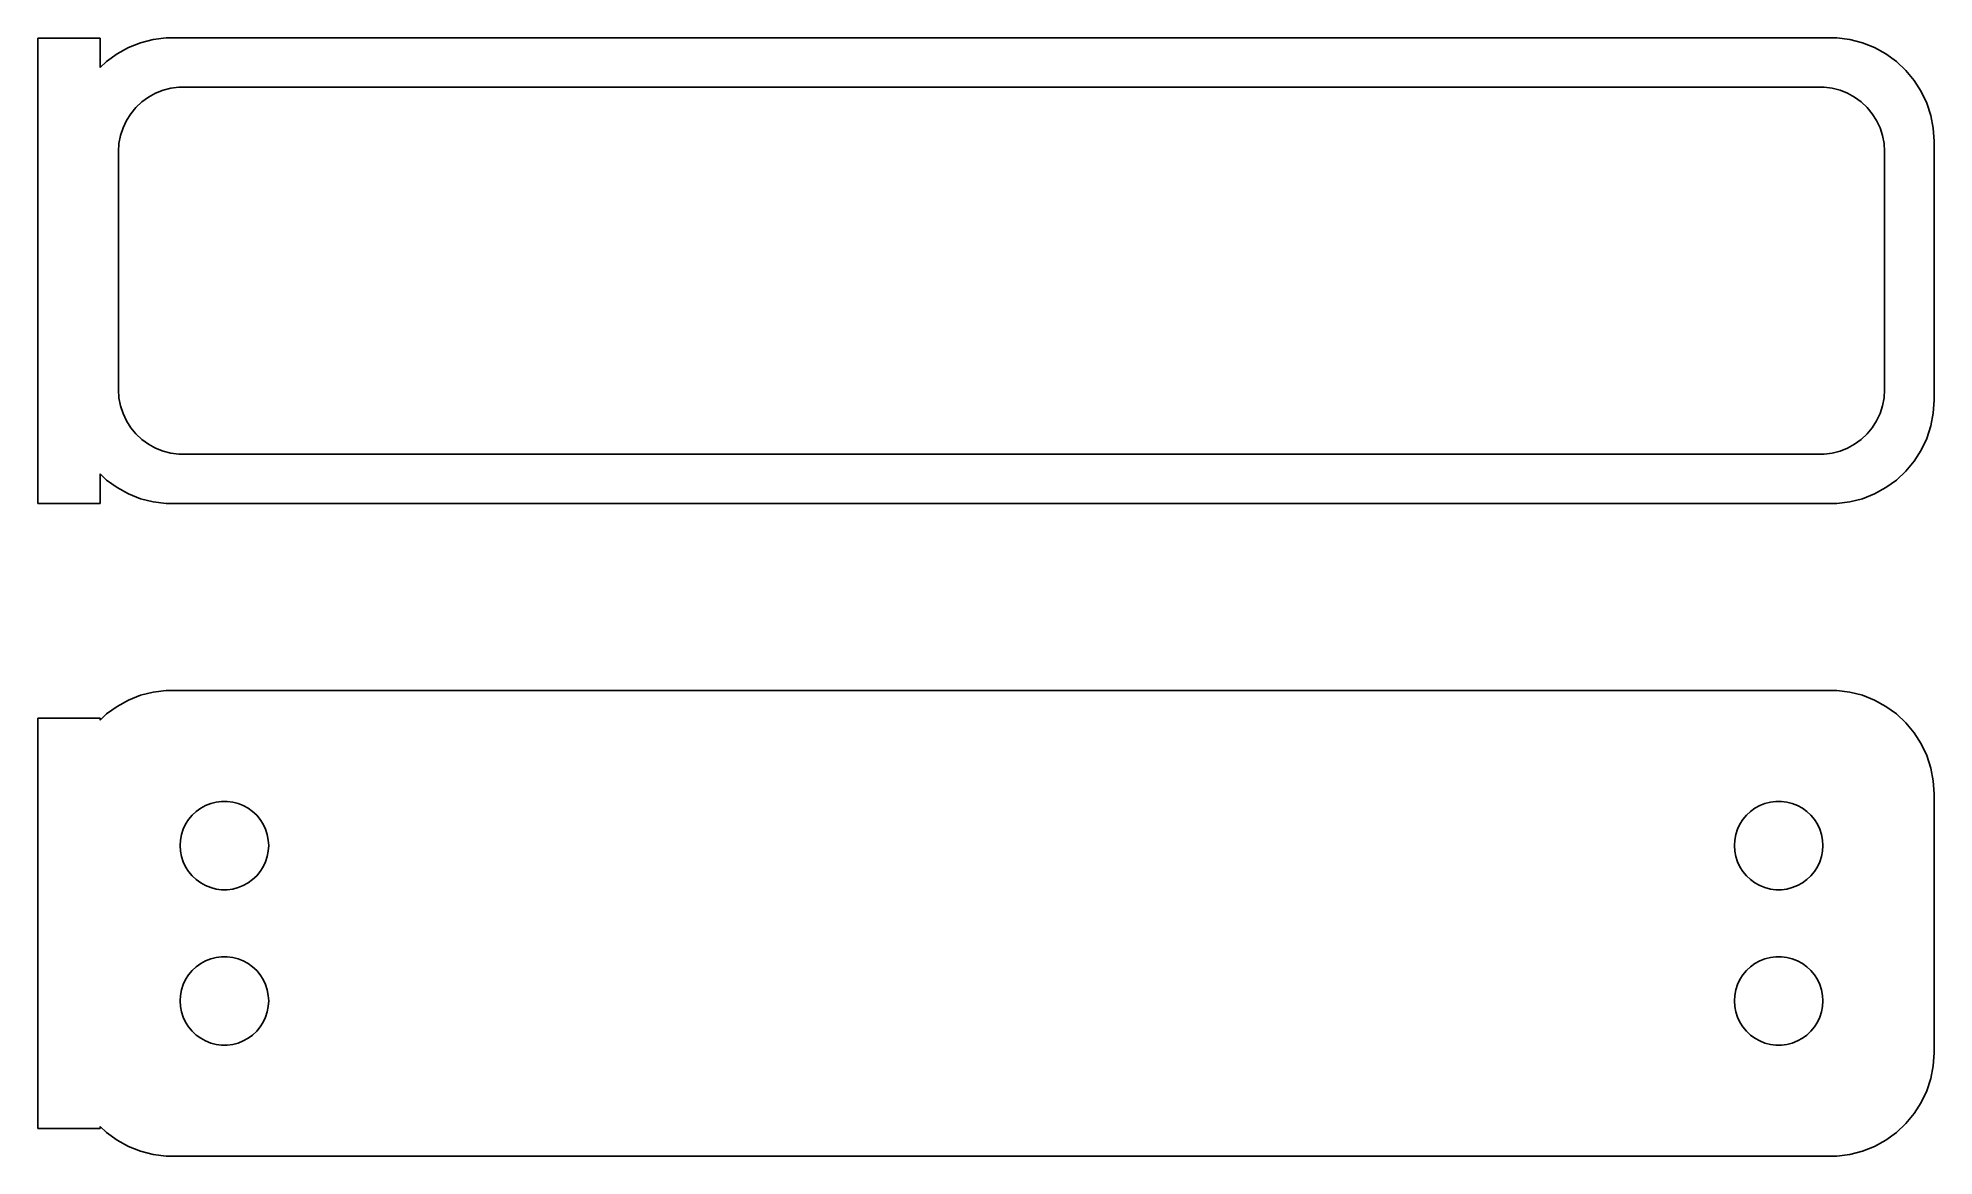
# Model space of a CAD drawing. Header units: metres. Extents: x -46.5 to 45, y 51.8 to 105.7.
import ezdxf

# ---------------------------------------------------------------- set-up
doc = ezdxf.new("R2010")
doc.units = ezdxf.units.M

msp = doc.modelspace()

# ---------------------------------------------------------------- linework, layer by layer
for p, q in [((-43.5, 105.729), (-46.5, 105.729)), ((-46.5, 105.729), (-46.5, 83.2707)), ((-43.5, 104.309), (-43.5, 105.729)), ((-42.1289, 105.274), (-42.6791, 104.972)), ((-41.5451, 105.505), (-42.1289, 105.274)), ((-40.9369, 105.661), (-41.5451, 105.505)), ((-40.3139, 105.74), (-40.9369, 105.661)), ((40.3139, 105.74), (-40.3139, 105.74)), ((40.9369, 105.661), (40.3139, 105.74)), ((41.5451, 105.505), (40.9369, 105.661)), ((42.1289, 105.274), (41.5451, 105.505)), ((42.6791, 104.972), (42.1289, 105.274)), ((-43.1871, 104.603), (-43.5, 104.309)), ((-42.6791, 104.972), (-43.1871, 104.603)), ((43.1871, 104.603), (42.6791, 104.972)), ((43.6448, 104.173), (43.1871, 104.603)), ((44.0451, 103.689), (43.6448, 104.173)), ((44.3815, 103.159), (44.0451, 103.689)), ((-41.7692, 102.381), (-41.4842, 102.649)), ((-41.4842, 102.649), (-41.168, 102.878)), ((-41.168, 102.878), (-40.8254, 103.067)), ((-40.8254, 103.067), (-40.4619, 103.211)), ((-40.4619, 103.211), (-40.0833, 103.308)), ((-40.0833, 103.308), (-39.6954, 103.357)), ((-39.6954, 103.357), (39.6954, 103.357)), ((39.6954, 103.357), (40.0833, 103.308)), ((40.0833, 103.308), (40.4619, 103.211)), ((40.4619, 103.211), (40.8254, 103.067)), ((40.8254, 103.067), (41.168, 102.878)), ((41.168, 102.878), (41.4842, 102.649)), ((41.4842, 102.649), (41.7692, 102.381)), ((44.6489, 102.591), (44.3815, 103.159)), ((44.8429, 101.993), (44.6489, 102.591)), ((-42.3943, 101.396), (-42.2279, 101.75)), ((-42.2279, 101.75), (-42.0184, 102.08)), ((-42.0184, 102.08), (-41.7692, 102.381)), ((41.7692, 102.381), (42.0184, 102.08)), ((42.0184, 102.08), (42.2279, 101.75)), ((42.2279, 101.75), (42.3943, 101.396)), ((44.9606, 101.377), (44.8429, 101.993)), ((-42.5884, 100.64), (-42.5151, 101.024)), ((-42.5151, 101.024), (-42.3943, 101.396)), ((42.3943, 101.396), (42.5151, 101.024)), ((42.5151, 101.024), (42.5884, 100.64)), ((45, 100.75), (44.9606, 101.377)), ((45, 88.25), (45, 100.75)), ((-42.6129, 100.25), (-42.5884, 100.64)), ((-42.6129, 88.75), (-42.6129, 100.25)), ((42.5884, 100.64), (42.6129, 100.25)), ((42.6129, 100.25), (42.6129, 88.75)), ((-42.5884, 88.3598), (-42.6129, 88.75)), ((-42.5151, 87.9759), (-42.5884, 88.3598)), ((-42.3943, 87.6041), (-42.5151, 87.9759)), ((42.5151, 87.9759), (42.3943, 87.6041)), ((42.5884, 88.3598), (42.5151, 87.9759)), ((42.6129, 88.75), (42.5884, 88.3598)), ((44.9606, 87.6233), (45, 88.25)), ((-42.2279, 87.2504), (-42.3943, 87.6041)), ((-42.0184, 86.9203), (-42.2279, 87.2504)), ((42.2279, 87.2504), (42.0184, 86.9203)), ((42.3943, 87.6041), (42.2279, 87.2504)), ((44.6489, 86.4094), (44.8429, 87.0066)), ((44.8429, 87.0066), (44.9606, 87.6233)), ((-41.7692, 86.6191), (-42.0184, 86.9203)), ((-41.4842, 86.3515), (-41.7692, 86.6191)), ((-41.168, 86.1217), (-41.4842, 86.3515)), ((-40.8254, 85.9333), (-41.168, 86.1217)), ((41.168, 86.1217), (40.8254, 85.9333)), ((41.4842, 86.3515), (41.168, 86.1217)), ((41.7692, 86.6191), (41.4842, 86.3515)), ((42.0184, 86.9203), (41.7692, 86.6191)), ((44.3815, 85.8412), (44.6489, 86.4094)), ((-40.4619, 85.7894), (-40.8254, 85.9333)), ((-40.0833, 85.6922), (-40.4619, 85.7894)), ((-39.6954, 85.6432), (-40.0833, 85.6922)), ((39.6954, 85.6432), (-39.6954, 85.6432)), ((40.0833, 85.6922), (39.6954, 85.6432)), ((40.4619, 85.7894), (40.0833, 85.6922)), ((40.8254, 85.9333), (40.4619, 85.7894)), ((43.6448, 84.8273), (44.0451, 85.3111)), ((44.0451, 85.3111), (44.3815, 85.8412)), ((-43.5, 83.2707), (-43.5, 84.6913)), ((-43.5, 84.6913), (-43.1871, 84.3974)), ((-43.1871, 84.3974), (-42.6791, 84.0284)), ((42.6791, 84.0284), (43.1871, 84.3974)), ((43.1871, 84.3974), (43.6448, 84.8273)), ((-46.5, 83.2707), (-43.5, 83.2707)), ((-42.6791, 84.0284), (-42.1289, 83.7259)), ((-42.1289, 83.7259), (-41.5451, 83.4947)), ((-41.5451, 83.4947), (-40.9369, 83.3386)), ((-40.9369, 83.3386), (-40.3139, 83.2599)), ((40.3139, 83.2599), (40.9369, 83.3386)), ((40.9369, 83.3386), (41.5451, 83.4947)), ((41.5451, 83.4947), (42.1289, 83.7259)), ((42.1289, 83.7259), (42.6791, 84.0284)), ((-40.3139, 83.2599), (40.3139, 83.2599)), ((-40.9369, 74.1614), (-41.5451, 74.0053)), ((-40.3139, 74.2401), (-40.9369, 74.1614)), ((40.3139, 74.2401), (-40.3139, 74.2401)), ((40.9369, 74.1614), (40.3139, 74.2401)), ((41.5451, 74.0053), (40.9369, 74.1614)), ((-42.6791, 73.4716), (-43.1871, 73.1026)), ((-42.1289, 73.7741), (-42.6791, 73.4716)), ((-41.5451, 74.0053), (-42.1289, 73.7741)), ((42.1289, 73.7741), (41.5451, 74.0053)), ((42.6791, 73.4716), (42.1289, 73.7741)), ((43.1871, 73.1026), (42.6791, 73.4716)), ((-43.5, 72.9026), (-46.5, 72.9026)), ((-46.5, 72.9026), (-46.5, 53.0974)), ((-43.1871, 73.1026), (-43.5, 72.8087)), ((-43.5, 72.8087), (-43.5, 72.9026)), ((43.6448, 72.6727), (43.1871, 73.1026)), ((44.0451, 72.1889), (43.6448, 72.6727)), ((44.3815, 71.6588), (44.0451, 72.1889)), ((44.6489, 71.0906), (44.3815, 71.6588)), ((44.8429, 70.4934), (44.6489, 71.0906)), ((44.9606, 69.8767), (44.8429, 70.4934)), ((45, 69.25), (44.9606, 69.8767)), ((-38.6441, 68.5529), (-38.4092, 68.6821)), ((-38.4092, 68.6821), (-38.1598, 68.7808)), ((-38.1598, 68.7808), (-37.9001, 68.8475)), ((-37.9001, 68.8475), (-37.6341, 68.8811)), ((-37.6341, 68.8811), (-37.3659, 68.8811)), ((-37.3659, 68.8811), (-37.0999, 68.8475)), ((-37.0999, 68.8475), (-36.8401, 68.7808)), ((-36.8401, 68.7808), (-36.5908, 68.6821)), ((-36.5908, 68.6821), (-36.3559, 68.5529)), ((36.3559, 68.5529), (36.5908, 68.6821)), ((36.5908, 68.6821), (36.8401, 68.7808)), ((36.8401, 68.7808), (37.0999, 68.8475)), ((37.0999, 68.8475), (37.3659, 68.8811)), ((37.3659, 68.8811), (37.6341, 68.8811)), ((37.6341, 68.8811), (37.9001, 68.8475)), ((37.9001, 68.8475), (38.1598, 68.7808)), ((38.1598, 68.7808), (38.4092, 68.6821)), ((38.4092, 68.6821), (38.6441, 68.5529)), ((45, 56.75), (45, 69.25)), ((-39.4853, 67.536), (-39.3712, 67.7787)), ((-39.3712, 67.7787), (-39.2275, 68.0051)), ((-39.2275, 68.0051), (-39.0565, 68.2117)), ((-39.0565, 68.2117), (-38.8611, 68.3953)), ((-38.8611, 68.3953), (-38.6441, 68.5529)), ((-36.3559, 68.5529), (-36.1389, 68.3953)), ((-36.1389, 68.3953), (-35.9434, 68.2117)), ((-35.9434, 68.2117), (-35.7725, 68.0051)), ((-35.7725, 68.0051), (-35.6288, 67.7787)), ((-35.6288, 67.7787), (-35.5146, 67.536)), ((35.5146, 67.536), (35.6288, 67.7787)), ((35.6288, 67.7787), (35.7725, 68.0051)), ((35.7725, 68.0051), (35.9434, 68.2117)), ((35.9434, 68.2117), (36.1389, 68.3953)), ((36.1389, 68.3953), (36.3559, 68.5529)), ((38.6441, 68.5529), (38.8611, 68.3953)), ((38.8611, 68.3953), (39.0565, 68.2117)), ((39.0565, 68.2117), (39.2275, 68.0051)), ((39.2275, 68.0051), (39.3712, 67.7787)), ((39.3712, 67.7787), (39.4853, 67.536)), ((-39.6353, 66.75), (-39.6185, 67.0176)), ((-39.6185, 67.0176), (-39.5682, 67.281)), ((-39.5682, 67.281), (-39.4853, 67.536)), ((-35.5146, 67.536), (-35.4318, 67.281)), ((-35.4318, 67.281), (-35.3815, 67.0176)), ((-35.3815, 67.0176), (-35.3647, 66.75)), ((35.3647, 66.75), (35.3815, 67.0176)), ((35.3815, 67.0176), (35.4318, 67.281)), ((35.4318, 67.281), (35.5146, 67.536)), ((39.4853, 67.536), (39.5682, 67.281)), ((39.5682, 67.281), (39.6185, 67.0176)), ((39.6185, 67.0176), (39.6353, 66.75)), ((-39.6185, 66.4824), (-39.6353, 66.75)), ((-39.5682, 66.219), (-39.6185, 66.4824)), ((-39.4853, 65.9639), (-39.5682, 66.219)), ((-39.3712, 65.7213), (-39.4853, 65.9639)), ((-35.5146, 65.9639), (-35.6288, 65.7213)), ((-35.4318, 66.219), (-35.5146, 65.9639)), ((-35.3815, 66.4824), (-35.4318, 66.219)), ((-35.3647, 66.75), (-35.3815, 66.4824)), ((35.3815, 66.4824), (35.3647, 66.75)), ((35.4318, 66.219), (35.3815, 66.4824)), ((35.5146, 65.9639), (35.4318, 66.219)), ((35.6288, 65.7213), (35.5146, 65.9639)), ((39.4853, 65.9639), (39.3712, 65.7213)), ((39.5682, 66.219), (39.4853, 65.9639)), ((39.6185, 66.4824), (39.5682, 66.219)), ((39.6353, 66.75), (39.6185, 66.4824)), ((-39.2275, 65.4949), (-39.3712, 65.7213)), ((-39.0565, 65.2883), (-39.2275, 65.4949)), ((-38.8611, 65.1047), (-39.0565, 65.2883)), ((-38.6441, 64.9471), (-38.8611, 65.1047)), ((-36.1389, 65.1047), (-36.3559, 64.9471)), ((-35.9434, 65.2883), (-36.1389, 65.1047)), ((-35.7725, 65.4949), (-35.9434, 65.2883)), ((-35.6288, 65.7213), (-35.7725, 65.4949)), ((35.7725, 65.4949), (35.6288, 65.7213)), ((35.9434, 65.2883), (35.7725, 65.4949)), ((36.1389, 65.1047), (35.9434, 65.2883)), ((36.3559, 64.9471), (36.1389, 65.1047)), ((38.8611, 65.1047), (38.6441, 64.9471)), ((39.0565, 65.2883), (38.8611, 65.1047)), ((39.2275, 65.4949), (39.0565, 65.2883)), ((39.3712, 65.7213), (39.2275, 65.4949)), ((-38.4092, 64.8179), (-38.6441, 64.9471)), ((-38.1598, 64.7192), (-38.4092, 64.8179)), ((-37.9001, 64.6525), (-38.1598, 64.7192)), ((-37.6341, 64.6189), (-37.9001, 64.6525)), ((-37.3659, 64.6189), (-37.6341, 64.6189)), ((-37.0999, 64.6525), (-37.3659, 64.6189)), ((-36.8401, 64.7192), (-37.0999, 64.6525)), ((-36.5908, 64.8179), (-36.8401, 64.7192)), ((-36.3559, 64.9471), (-36.5908, 64.8179)), ((36.5908, 64.8179), (36.3559, 64.9471)), ((36.8401, 64.7192), (36.5908, 64.8179)), ((37.0999, 64.6525), (36.8401, 64.7192)), ((37.3659, 64.6189), (37.0999, 64.6525)), ((37.6341, 64.6189), (37.3659, 64.6189)), ((37.9001, 64.6525), (37.6341, 64.6189)), ((38.1598, 64.7192), (37.9001, 64.6525)), ((38.4092, 64.8179), (38.1598, 64.7192)), ((38.6441, 64.9471), (38.4092, 64.8179)), ((-38.1598, 61.2808), (-37.9001, 61.3475)), ((-37.9001, 61.3475), (-37.6341, 61.3811)), ((-37.6341, 61.3811), (-37.3659, 61.3811)), ((-37.3659, 61.3811), (-37.0999, 61.3475)), ((-37.0999, 61.3475), (-36.8401, 61.2808)), ((36.8401, 61.2808), (37.0999, 61.3475)), ((37.0999, 61.3475), (37.3659, 61.3811)), ((37.3659, 61.3811), (37.6341, 61.3811)), ((37.6341, 61.3811), (37.9001, 61.3475)), ((37.9001, 61.3475), (38.1598, 61.2808)), ((-39.3712, 60.2787), (-39.2275, 60.5051)), ((-39.2275, 60.5051), (-39.0565, 60.7117)), ((-39.0565, 60.7117), (-38.8611, 60.8953)), ((-38.8611, 60.8953), (-38.6441, 61.0529)), ((-38.6441, 61.0529), (-38.4092, 61.1821)), ((-38.4092, 61.1821), (-38.1598, 61.2808)), ((-36.8401, 61.2808), (-36.5908, 61.1821)), ((-36.5908, 61.1821), (-36.3559, 61.0529)), ((-36.3559, 61.0529), (-36.1389, 60.8953)), ((-36.1389, 60.8953), (-35.9434, 60.7117)), ((-35.9434, 60.7117), (-35.7725, 60.5051)), ((-35.7725, 60.5051), (-35.6288, 60.2787)), ((35.6288, 60.2787), (35.7725, 60.5051)), ((35.7725, 60.5051), (35.9434, 60.7117)), ((35.9434, 60.7117), (36.1389, 60.8953)), ((36.1389, 60.8953), (36.3559, 61.0529)), ((36.3559, 61.0529), (36.5908, 61.1821)), ((36.5908, 61.1821), (36.8401, 61.2808)), ((38.1598, 61.2808), (38.4092, 61.1821)), ((38.4092, 61.1821), (38.6441, 61.0529)), ((38.6441, 61.0529), (38.8611, 60.8953)), ((38.8611, 60.8953), (39.0565, 60.7117)), ((39.0565, 60.7117), (39.2275, 60.5051)), ((39.2275, 60.5051), (39.3712, 60.2787)), ((-39.6353, 59.25), (-39.6185, 59.5176)), ((-39.6185, 59.5176), (-39.5682, 59.781)), ((-39.5682, 59.781), (-39.4853, 60.0361)), ((-39.4853, 60.0361), (-39.3712, 60.2787)), ((-35.6288, 60.2787), (-35.5146, 60.0361)), ((-35.5146, 60.0361), (-35.4318, 59.781)), ((-35.4318, 59.781), (-35.3815, 59.5176)), ((-35.3815, 59.5176), (-35.3647, 59.25)), ((35.3647, 59.25), (35.3815, 59.5176)), ((35.3815, 59.5176), (35.4318, 59.781)), ((35.4318, 59.781), (35.5146, 60.0361)), ((35.5146, 60.0361), (35.6288, 60.2787)), ((39.3712, 60.2787), (39.4853, 60.0361)), ((39.4853, 60.0361), (39.5682, 59.781)), ((39.5682, 59.781), (39.6185, 59.5176)), ((39.6185, 59.5176), (39.6353, 59.25)), ((-39.6185, 58.9824), (-39.6353, 59.25)), ((-39.5682, 58.719), (-39.6185, 58.9824)), ((-39.4853, 58.464), (-39.5682, 58.719)), ((-35.4318, 58.719), (-35.5146, 58.464)), ((-35.3815, 58.9824), (-35.4318, 58.719)), ((-35.3647, 59.25), (-35.3815, 58.9824)), ((35.3815, 58.9824), (35.3647, 59.25)), ((35.4318, 58.719), (35.3815, 58.9824)), ((35.5146, 58.464), (35.4318, 58.719)), ((39.5682, 58.719), (39.4853, 58.464)), ((39.6185, 58.9824), (39.5682, 58.719)), ((39.6353, 59.25), (39.6185, 58.9824)), ((-39.3712, 58.2213), (-39.4853, 58.464)), ((-39.2275, 57.9949), (-39.3712, 58.2213)), ((-39.0565, 57.7883), (-39.2275, 57.9949)), ((-38.8611, 57.6047), (-39.0565, 57.7883)), ((-35.9434, 57.7883), (-36.1389, 57.6047)), ((-35.7725, 57.9949), (-35.9434, 57.7883)), ((-35.6288, 58.2213), (-35.7725, 57.9949)), ((-35.5146, 58.464), (-35.6288, 58.2213)), ((35.6288, 58.2213), (35.5146, 58.464)), ((35.7725, 57.9949), (35.6288, 58.2213)), ((35.9434, 57.7883), (35.7725, 57.9949)), ((36.1389, 57.6047), (35.9434, 57.7883)), ((39.0565, 57.7883), (38.8611, 57.6047)), ((39.2275, 57.9949), (39.0565, 57.7883)), ((39.3712, 58.2213), (39.2275, 57.9949)), ((39.4853, 58.464), (39.3712, 58.2213)), ((-38.6441, 57.4471), (-38.8611, 57.6047)), ((-38.4092, 57.3179), (-38.6441, 57.4471)), ((-38.1598, 57.2192), (-38.4092, 57.3179)), ((-37.9001, 57.1525), (-38.1598, 57.2192)), ((-37.6341, 57.1189), (-37.9001, 57.1525)), ((-37.3659, 57.1189), (-37.6341, 57.1189)), ((-37.0999, 57.1525), (-37.3659, 57.1189)), ((-36.8401, 57.2192), (-37.0999, 57.1525)), ((-36.5908, 57.3179), (-36.8401, 57.2192)), ((-36.3559, 57.4471), (-36.5908, 57.3179)), ((-36.1389, 57.6047), (-36.3559, 57.4471)), ((36.3559, 57.4471), (36.1389, 57.6047)), ((36.5908, 57.3179), (36.3559, 57.4471)), ((36.8401, 57.2192), (36.5908, 57.3179)), ((37.0999, 57.1525), (36.8401, 57.2192)), ((37.3659, 57.1189), (37.0999, 57.1525)), ((37.6341, 57.1189), (37.3659, 57.1189)), ((37.9001, 57.1525), (37.6341, 57.1189)), ((38.1598, 57.2192), (37.9001, 57.1525)), ((38.4092, 57.3179), (38.1598, 57.2192)), ((38.6441, 57.4471), (38.4092, 57.3179)), ((38.8611, 57.6047), (38.6441, 57.4471)), ((44.9606, 56.1233), (45, 56.75)), ((44.8429, 55.5066), (44.9606, 56.1233)), ((44.3815, 54.3412), (44.6489, 54.9094)), ((44.6489, 54.9094), (44.8429, 55.5066)), ((44.0451, 53.8111), (44.3815, 54.3412)), ((-46.5, 53.0974), (-43.5, 53.0974)), ((-43.5, 53.0974), (-43.5, 53.1913)), ((-43.5, 53.1913), (-43.1871, 52.8974)), ((43.1871, 52.8974), (43.6448, 53.3273)), ((43.6448, 53.3273), (44.0451, 53.8111)), ((-43.1871, 52.8974), (-42.6791, 52.5284)), ((-42.6791, 52.5284), (-42.1289, 52.2259)), ((-42.1289, 52.2259), (-41.5451, 51.9947)), ((41.5451, 51.9947), (42.1289, 52.2259)), ((42.1289, 52.2259), (42.6791, 52.5284)), ((42.6791, 52.5284), (43.1871, 52.8974)), ((-41.5451, 51.9947), (-40.9369, 51.8386)), ((-40.9369, 51.8386), (-40.3139, 51.7599)), ((-40.3139, 51.7599), (40.3139, 51.7599)), ((40.3139, 51.7599), (40.9369, 51.8386)), ((40.9369, 51.8386), (41.5451, 51.9947))]:
    msp.add_line(p, q)

doc.saveas('drawing.dxf')
